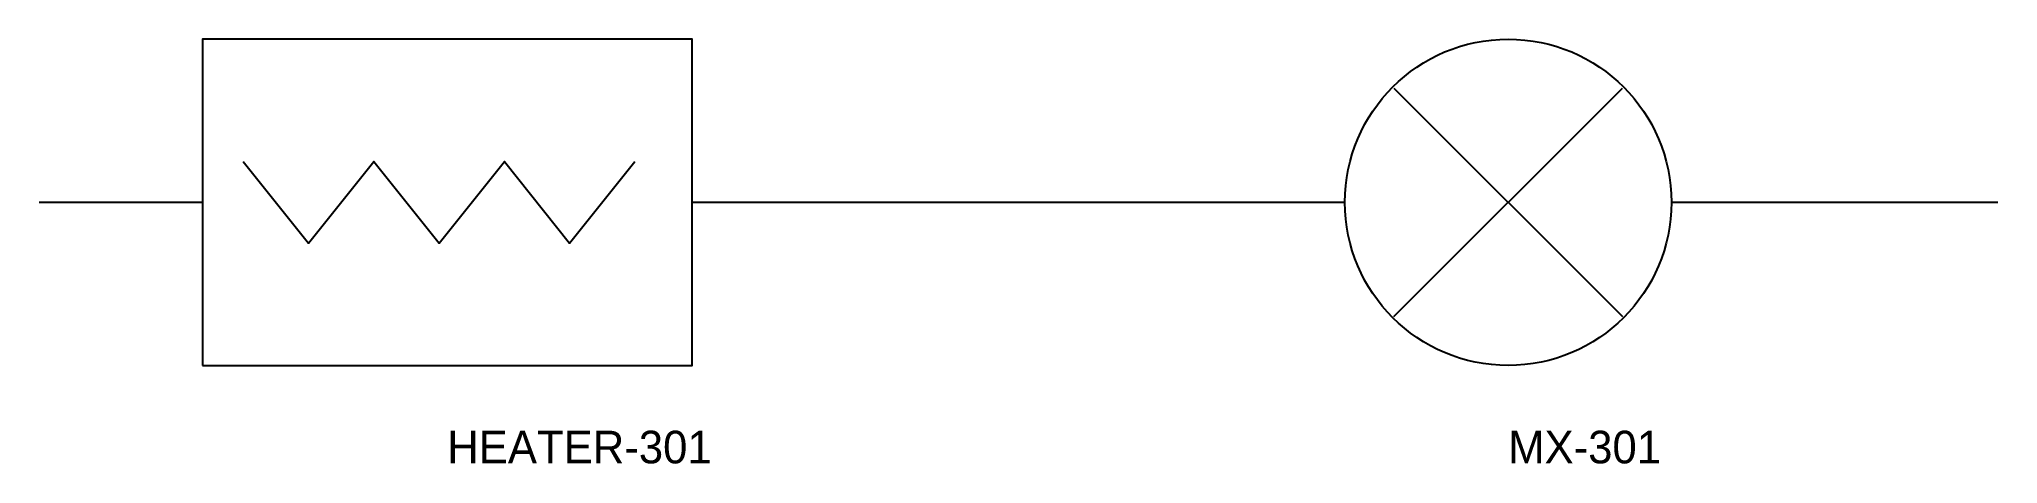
# Model space of a CAD drawing. Header units: metres. Extents: x 100 to 340, y 68 to 120.
import ezdxf

# ---------------------------------------------------------------- set-up
doc = ezdxf.new("R2010")
doc.units = ezdxf.units.M
for name, color, linetype in [('EQUIP_BODY', 7, 'Continuous'), ('EQUIP_DETAIL', 8, 'Continuous'), ('PROCESS', 1, 'Continuous'), ('TAGS', 2, 'Continuous')]:
    doc.layers.add(name, color=color, linetype=linetype)

msp = doc.modelspace()

# ---------------------------------------------------------------- linework, layer by layer
at = {"layer": 'EQUIP_BODY'}
msp.add_lwpolyline([(120, 80), (180, 80), (180, 120), (120, 120)], close=True, dxfattribs=at)
msp.add_circle((280, 100), 20, dxfattribs=at)
at = {"layer": 'EQUIP_DETAIL'}
for p, q in [((266, 86), (294, 114)), ((266, 114), (294, 86))]:
    msp.add_line(p, q, dxfattribs=at)
msp.add_lwpolyline([(125, 105), (133, 95), (141, 105), (149, 95), (157, 105), (165, 95), (173, 105)], dxfattribs=at)
at = {"layer": 'PROCESS'}
for p, q in [((100, 100), (120, 100)), ((180, 100), (260, 100)), ((300, 100), (340, 100))]:
    msp.add_line(p, q, dxfattribs=at)

# ---------------------------------------------------------------- texts
at = {"layer": 'TAGS'}
for s, p in [('HEATER-301', (150, 68)), ('MX-301', (280, 68))]:
    msp.add_text(s, height=4, dxfattribs=at).set_placement(p)

doc.saveas('drawing.dxf')
